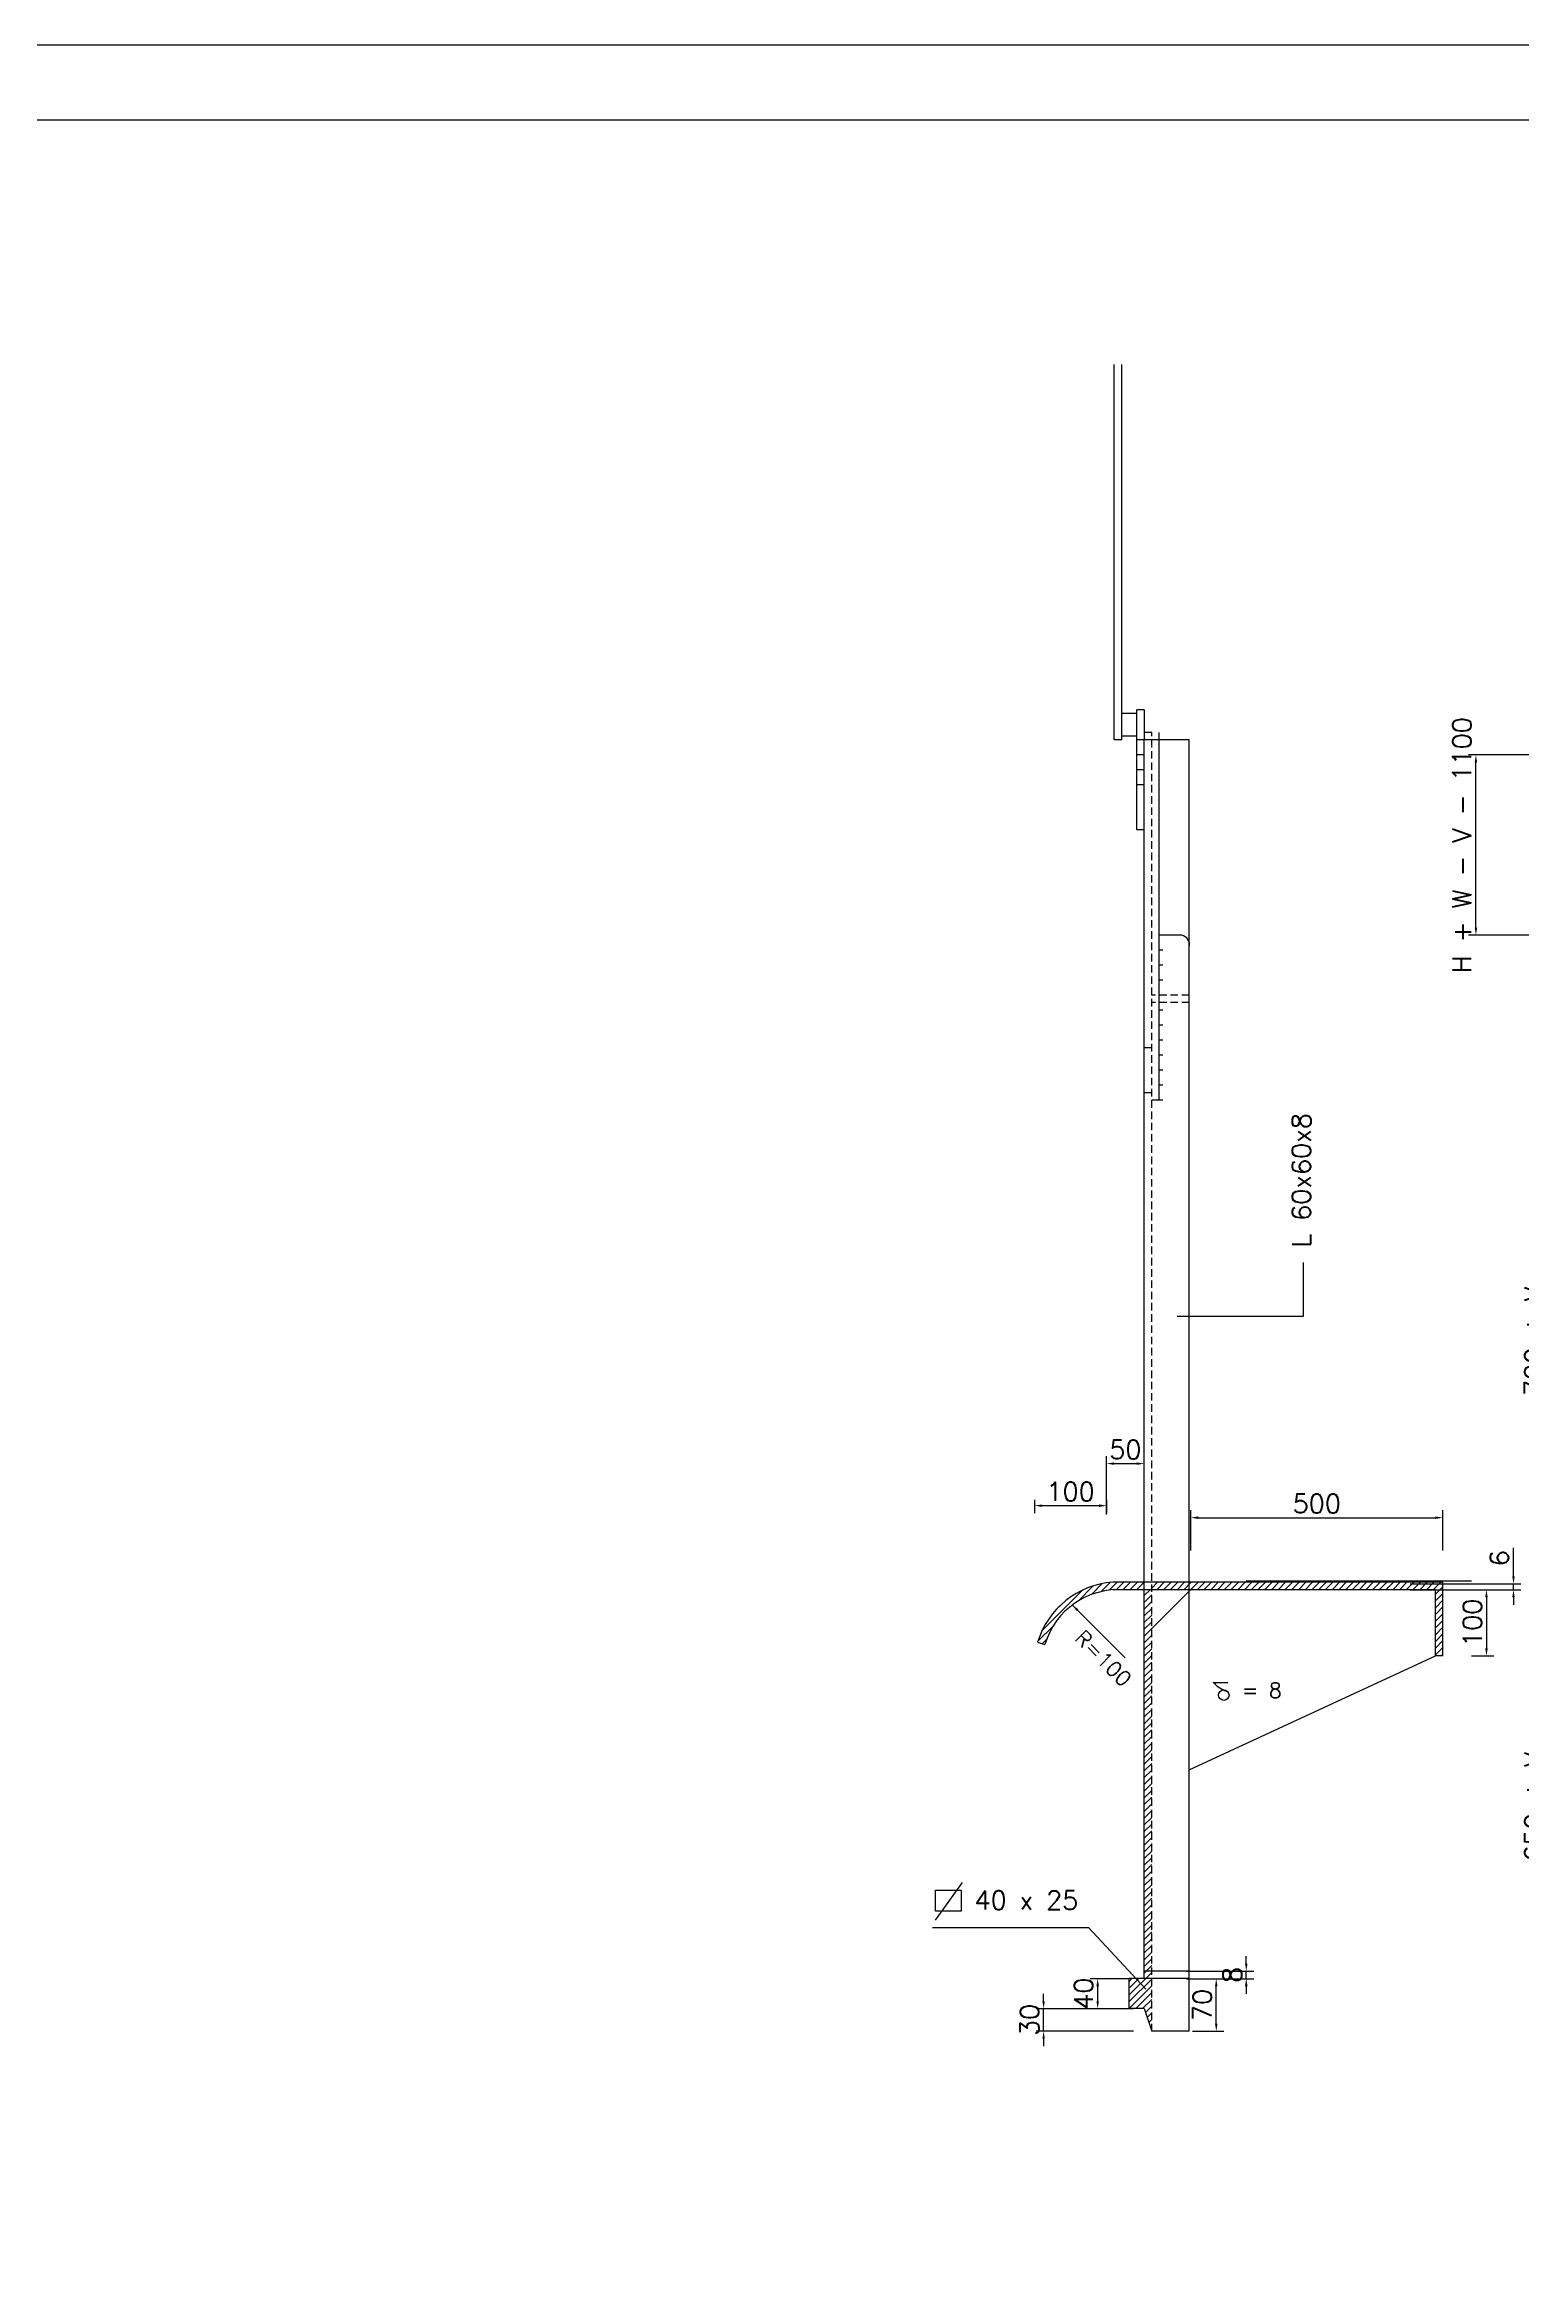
# Model space of a CAD drawing. Header units: metres. Extents: x 444 to 3227, y -3167 to -392.
# Drawn here: x 1840.7 to 2037.4, y -2121.2 to -1823.5 of the extents above; entities that cross this region are included whole.
import ezdxf

# ---------------------------------------------------------------- set-up
doc = ezdxf.new("R2010")
doc.units = ezdxf.units.M
doc.linetypes.add('DASHEDX2', pattern=[1.5, 1, -0.5])
doc.layers.get('DEFPOINTS').update_dxf_attribs({"linetype": 'CONTINUOUS'})
for name, color, linetype in [('BANGUNAN', 7, 'CONTINUOUS'), ('DIMENSI', 7, 'CONTINUOUS'), ('KOP', 7, 'CONTINUOUS')]:
    doc.layers.add(name, color=color, linetype=linetype)
doc.styles.get("Standard").update_dxf_attribs({"font": 'Simplex.shx', "height": 2.5})
doc.dimstyles.get("Standard").update_dxf_attribs({"dimtxt": 0.18, "dimasz": 0.18, "dimexe": 0.18, "dimexo": 0.0625, "dimgap": 0.09, "dimtad": 0, "dimtih": 1, "dimtoh": 1, "dimdec": 4, "dimzin": 0, "dimdsep": 46, "dimtxsty": 'Standard', "dimcen": 0.09, "dimadec": 0, "dimazin": 0, "dimtfac": 1, "dimtdec": 4, "dimtofl": 0, "dimtmove": 0, "dimatfit": 3, "dimfxl": 1, "dimtolj": 1, "dimtzin": 0, "dimarcsym": 0})
pattern_1 = [(45, (1353.3544, -2292.1152), (-0.4490128, 0.4490128), [])]

# ---------------------------------------------------------------- blocks, each defined once
blk = doc.blocks.new('*D5')
at = {"layer": 'DEFPOINTS', "color": 0}
for p in [(1987.15, -2012.52), (1982.15, -2019.92), (1987.15, -2019.92)]:
    blk.add_point(p, dxfattribs=at)
at = {"layer": 'DIMENSI', "color": 1, "lineweight": -2}
for p, q in [((1982.15, -2019.29), (1982.15, -2011.52)), ((1987.15, -2019.29), (1987.15, -2011.52)), ((1983.15, -2012.52), (1986.15, -2012.52))]:
    blk.add_line(p, q, dxfattribs=at)
at = {"layer": 'DIMENSI', "color": 1}
for points in [[(1983.15, -2012.35), (1983.15, -2012.68), (1982.15, -2012.52)], [(1986.15, -2012.35), (1986.15, -2012.68), (1987.15, -2012.52)]]:
    blk.add_solid(points, dxfattribs=at)
at = {"layer": 'DIMENSI', "color": 2, "insert": (1984.65, -2010.64), "char_height": 2.5, "attachment_point": 5}
blk.add_mtext('\\A1;50', dxfattribs=at)
blk = doc.blocks.new('*D6')
at = {"layer": 'DEFPOINTS', "color": 0}
for p in [(2026.95, -2019.72), (1993.35, -2024.72), (2026.95, -2024.72)]:
    blk.add_point(p, dxfattribs=at)
at = {"layer": 'DIMENSI', "color": 1, "lineweight": -2}
for p, q in [((1993.35, -2024.09), (1993.35, -2018.72)), ((1994.35, -2019.72), (2025.95, -2019.72)), ((2026.95, -2024.09), (2026.95, -2018.72))]:
    blk.add_line(p, q, dxfattribs=at)
at = {"layer": 'DIMENSI', "color": 1}
for points in [[(1994.35, -2019.55), (1994.35, -2019.88), (1993.35, -2019.72)], [(2025.95, -2019.55), (2025.95, -2019.88), (2026.95, -2019.72)]]:
    blk.add_solid(points, dxfattribs=at)
at = {"layer": 'DIMENSI', "color": 2, "insert": (2010.15, -2017.84), "char_height": 2.5, "attachment_point": 5}
blk.add_mtext('\\A1;500', dxfattribs=at)
blk = doc.blocks.new('*D7')
at = {"layer": 'DEFPOINTS', "color": 0}
for p in [(2021.95, -2028.52), (2021.95, -2029.32), (2036.35, -2028.52)]:
    blk.add_point(p, dxfattribs=at)
at = {"layer": 'DIMENSI', "color": 1, "lineweight": -2}
for p, q in [((2036.35, -2027.52), (2036.35, -2023.72)), ((2022.58, -2028.52), (2037.35, -2028.52)), ((2022.58, -2029.32), (2037.35, -2029.32)), ((2036.35, -2029.32), (2036.35, -2028.52)), ((2036.35, -2030.32), (2036.35, -2031.32))]:
    blk.add_line(p, q, dxfattribs=at)
at = {"layer": 'DIMENSI', "color": 1}
for points in [[(2036.19, -2027.52), (2036.52, -2027.52), (2036.35, -2028.52)], [(2036.19, -2030.32), (2036.52, -2030.32), (2036.35, -2029.32)]]:
    blk.add_solid(points, dxfattribs=at)
at = {"layer": 'DIMENSI', "color": 2, "insert": (2034.48, -2025.12), "char_height": 2.5, "attachment_point": 5, "rotation": 90}
blk.add_mtext('\\A1;6', dxfattribs=at)
blk = doc.blocks.new('*D8')
at = {"layer": 'DEFPOINTS', "color": 0}
for p in [(2030.15, -2029.32), (2030.15, -2038.12), (2032.75, -2038.12)]:
    blk.add_point(p, dxfattribs=at)
at = {"layer": 'DIMENSI', "color": 1, "lineweight": -2}
for p, q in [((2030.78, -2029.32), (2033.75, -2029.32)), ((2032.75, -2030.32), (2032.75, -2037.12)), ((2030.78, -2038.12), (2033.75, -2038.12))]:
    blk.add_line(p, q, dxfattribs=at)
at = {"layer": 'DIMENSI', "color": 1}
for points in [[(2032.59, -2030.32), (2032.92, -2030.32), (2032.75, -2029.32)], [(2032.59, -2037.12), (2032.92, -2037.12), (2032.75, -2038.12)]]:
    blk.add_solid(points, dxfattribs=at)
at = {"layer": 'DIMENSI', "color": 2, "insert": (2030.88, -2033.72), "char_height": 2.5, "attachment_point": 5, "rotation": 90}
blk.add_mtext('\\A1;100', dxfattribs=at)
blk = doc.blocks.new('*D9')
at = {"layer": 'DEFPOINTS', "color": 0}
for p in [(1985.75, -2081.12), (1980.95, -2085.12), (1985.75, -2085.12)]:
    blk.add_point(p, dxfattribs=at)
at = {"layer": 'DIMENSI', "color": 1, "lineweight": -2}
for p, q in [((1985.13, -2081.12), (1979.95, -2081.12)), ((1980.95, -2082.12), (1980.95, -2084.12)), ((1985.13, -2085.12), (1979.95, -2085.12))]:
    blk.add_line(p, q, dxfattribs=at)
at = {"layer": 'DIMENSI', "color": 1}
for points in [[(1980.79, -2082.12), (1981.12, -2082.12), (1980.95, -2081.12)], [(1980.79, -2084.12), (1981.12, -2084.12), (1980.95, -2085.12)]]:
    blk.add_solid(points, dxfattribs=at)
at = {"layer": 'DIMENSI', "color": 2, "insert": (1979.08, -2083.12), "char_height": 2.5, "attachment_point": 5, "rotation": 90}
blk.add_mtext('\\A1;40', dxfattribs=at)
blk = doc.blocks.new('*D10')
at = {"layer": 'DEFPOINTS', "color": 0}
for p in [(1973.75, -2085.12), (1986.35, -2085.12), (1986.35, -2088.12)]:
    blk.add_point(p, dxfattribs=at)
at = {"layer": 'DIMENSI', "color": 1, "lineweight": -2}
for p, q in [((1973.75, -2084.12), (1973.75, -2083.12)), ((1985.73, -2085.12), (1972.75, -2085.12)), ((1973.75, -2088.12), (1973.75, -2085.12)), ((1985.73, -2088.12), (1972.75, -2088.12)), ((1973.75, -2089.12), (1973.75, -2090.12))]:
    blk.add_line(p, q, dxfattribs=at)
at = {"layer": 'DIMENSI', "color": 1}
for points in [[(1973.59, -2084.12), (1973.92, -2084.12), (1973.75, -2085.12)], [(1973.59, -2089.12), (1973.92, -2089.12), (1973.75, -2088.12)]]:
    blk.add_solid(points, dxfattribs=at)
at = {"layer": 'DIMENSI', "color": 2, "insert": (1971.88, -2086.62), "char_height": 2.5, "attachment_point": 5, "rotation": 90}
blk.add_mtext('\\A1;30', dxfattribs=at)
blk = doc.blocks.new('*D11')
at = {"layer": 'DEFPOINTS', "color": 0}
for p in [(1992.95, -2081.12), (1996.75, -2081.12), (1992.95, -2088.12)]:
    blk.add_point(p, dxfattribs=at)
at = {"layer": 'DIMENSI', "color": 1, "lineweight": -2}
for p, q in [((1993.58, -2081.12), (1997.75, -2081.12)), ((1996.75, -2087.12), (1996.75, -2082.12)), ((1993.58, -2088.12), (1997.75, -2088.12))]:
    blk.add_line(p, q, dxfattribs=at)
at = {"layer": 'DIMENSI', "color": 1}
for points in [[(1996.59, -2082.12), (1996.92, -2082.12), (1996.75, -2081.12)], [(1996.59, -2087.12), (1996.92, -2087.12), (1996.75, -2088.12)]]:
    blk.add_solid(points, dxfattribs=at)
at = {"layer": 'DIMENSI', "color": 2, "insert": (1994.88, -2084.62), "char_height": 2.5, "attachment_point": 5, "rotation": 90}
blk.add_mtext('\\A1;70', dxfattribs=at)
blk = doc.blocks.new('*D12')
at = {"layer": 'DEFPOINTS', "color": 0}
for p in [(1992.15, -2080.12), (2000.75, -2080.12), (1992.15, -2081.12)]:
    blk.add_point(p, dxfattribs=at)
at = {"layer": 'DIMENSI', "color": 1, "lineweight": -2}
for p, q in [((1992.78, -2080.12), (2001.75, -2080.12)), ((2000.75, -2079.12), (2000.75, -2078.12)), ((2000.75, -2081.12), (2000.75, -2080.12)), ((1992.78, -2081.12), (2001.75, -2081.12)), ((2000.75, -2082.12), (2000.75, -2083.12))]:
    blk.add_line(p, q, dxfattribs=at)
at = {"layer": 'DIMENSI', "color": 1}
for points in [[(2000.59, -2079.12), (2000.92, -2079.12), (2000.75, -2080.12)], [(2000.59, -2082.12), (2000.92, -2082.12), (2000.75, -2081.12)]]:
    blk.add_solid(points, dxfattribs=at)
at = {"layer": 'DIMENSI', "color": 2, "insert": (1998.88, -2080.62), "char_height": 2.5, "attachment_point": 5, "rotation": 90}
blk.add_mtext('\\A1;8', dxfattribs=at)
blk = doc.blocks.new('*D15')
at = {"layer": 'DEFPOINTS', "color": 0}
for p in [(2031.35, -1918.12), (2043.55, -1918.12), (2043.55, -1942.12)]:
    blk.add_point(p, dxfattribs=at)
at = {"layer": 'DIMENSI', "color": 1, "lineweight": -2}
for p, q in [((2042.93, -1918.12), (2030.35, -1918.12)), ((2031.35, -1941.12), (2031.35, -1919.12)), ((2042.93, -1942.12), (2030.35, -1942.12))]:
    blk.add_line(p, q, dxfattribs=at)
at = {"layer": 'DIMENSI', "color": 1}
for points in [[(2031.19, -1919.12), (2031.52, -1919.12), (2031.35, -1918.12)], [(2031.19, -1941.12), (2031.52, -1941.12), (2031.35, -1942.12)]]:
    blk.add_solid(points, dxfattribs=at)
at = {"layer": 'DIMENSI', "color": 2, "insert": (2029.48, -1930.12), "char_height": 2.5, "attachment_point": 5, "rotation": 90}
blk.add_mtext('\\A1;H + W - V - 1100', dxfattribs=at)
blk = doc.blocks.new('*D16')
at = {"layer": 'DEFPOINTS', "color": 0}
for p in [(2040.95, -1964.32), (2051.35, -1964.32), (2051.35, -2028.12)]:
    blk.add_point(p, dxfattribs=at)
at = {"layer": 'DIMENSI', "color": 1, "lineweight": -2}
for p, q in [((2050.73, -1964.32), (2039.95, -1964.32)), ((2040.95, -2027.12), (2040.95, -1965.32)), ((2050.73, -2028.12), (2039.95, -2028.12))]:
    blk.add_line(p, q, dxfattribs=at)
at = {"layer": 'DIMENSI', "color": 1}
for points in [[(2040.79, -1965.32), (2041.12, -1965.32), (2040.95, -1964.32)], [(2040.79, -2027.12), (2041.12, -2027.12), (2040.95, -2028.12)]]:
    blk.add_solid(points, dxfattribs=at)
at = {"layer": 'DIMENSI', "color": 2, "insert": (2039.08, -1996.22), "char_height": 2.5, "attachment_point": 5, "rotation": 90}
blk.add_mtext('\\A1;700 + V', dxfattribs=at)
blk = doc.blocks.new('*D17')
at = {"layer": 'DEFPOINTS', "color": 0}
for p in [(2040.95, -2028.32), (2051.55, -2028.32), (2051.55, -2088.12)]:
    blk.add_point(p, dxfattribs=at)
at = {"layer": 'DIMENSI', "color": 1, "lineweight": -2}
for p, q in [((2050.93, -2028.32), (2039.95, -2028.32)), ((2040.95, -2087.12), (2040.95, -2029.32)), ((2050.93, -2088.12), (2039.95, -2088.12))]:
    blk.add_line(p, q, dxfattribs=at)
at = {"layer": 'DIMENSI', "color": 1}
for points in [[(2040.79, -2029.32), (2041.12, -2029.32), (2040.95, -2028.32)], [(2040.79, -2087.12), (2041.12, -2087.12), (2040.95, -2088.12)]]:
    blk.add_solid(points, dxfattribs=at)
at = {"layer": 'DIMENSI', "color": 2, "insert": (2039.08, -2058.22), "char_height": 2.5, "attachment_point": 5, "rotation": 90}
blk.add_mtext('\\A1;650 + V ', dxfattribs=at)
blk = doc.blocks.new('*D34')
at = {"layer": 'DEFPOINTS', "color": 0}
for p in [(1972.55, -2016.72), (1982.15, -2016.72), (1972.55, -2018.12)]:
    blk.add_point(p, dxfattribs=at)
at = {"layer": 'DIMENSI', "color": 1, "lineweight": -2}
for p, q in [((1972.55, -2017.34), (1972.55, -2019.12)), ((1982.15, -2017.34), (1982.15, -2019.12)), ((1981.15, -2018.12), (1973.55, -2018.12))]:
    blk.add_line(p, q, dxfattribs=at)
at = {"layer": 'DIMENSI', "color": 1}
for points in [[(1973.55, -2017.95), (1973.55, -2018.28), (1972.55, -2018.12)], [(1981.15, -2017.95), (1981.15, -2018.28), (1982.15, -2018.12)]]:
    blk.add_solid(points, dxfattribs=at)
at = {"layer": 'DIMENSI', "color": 2, "insert": (1977.35, -2016.24), "char_height": 2.5, "attachment_point": 5}
blk.add_mtext('\\A1;100', dxfattribs=at)

msp = doc.modelspace()

# ---------------------------------------------------------------- hatches: boundary and pattern name
at = {"layer": 'BANGUNAN'}
h = msp.add_hatch(dxfattribs=at)
h.set_pattern_fill('ANSI31', color=1, scale=0.2, style=0)
h.set_pattern_definition(pattern_1)
h.paths.add_polyline_path([(1988.15441, -2029.31517), (1987.15441, -2029.31517), (1987.15441, -2080.11517), (1988.15441, -2080.11517)])
h.paths.add_polyline_path([(1987.15441, -2029.31517), (1987.15441, -2028.31517), (1982.95441, -2028.31517, 0.311391495), (1972.95441, -2036.31517), (1973.91199, -2036.60333, -0.351728858), (1984.51807, -2029.31517)])
h.paths.add_polyline_path([(1993.15441, -2029.31517), (1993.15441, -2028.31517), (1988.15441, -2028.31517), (1988.15441, -2029.31517)])
h.paths.add_polyline_path([(2025.95441, -2029.31517), (2025.95441, -2038.11517), (2026.95441, -2038.11517), (2026.95441, -2028.31517), (1993.15441, -2028.31517), (1993.15441, -2029.31517)])
at = {"layer": 'DIMENSI'}
h = msp.add_hatch(dxfattribs=at)
h.set_pattern_fill('ANSI31', color=1, scale=0.2, style=0)
h.set_pattern_definition(pattern_1)
h.paths.add_polyline_path([(1987.15441, -2080.11517), (1987.15441, -2081.11517), (1988.15441, -2081.11517), (1988.15441, -2080.11517)])
h.paths.add_polyline_path([(1988.15441, -2081.11517), (1985.15441, -2081.11517), (1985.15441, -2085.11517), (1987.15441, -2085.11517), (1988.15441, -2088.11517)])

# ---------------------------------------------------------------- linework, layer by layer
at = {"layer": 'BANGUNAN', "color": 2}
for p, q in [((1983.15441, -1916.11517), (1983.15441, -1866.11517)), ((1984.15441, -1916.11517), (1984.15441, -1866.11517)), ((1986.15441, -1912.61517), (1984.15441, -1912.61517)), ((1986.15441, -1928.11517), (1986.15441, -1912.11517)), ((1987.15441, -1912.11517), (1986.15441, -1912.11517)), ((1987.15441, -1912.11517), (1987.15441, -1916.11517)), ((1984.15441, -1916.11517), (1983.15441, -1916.11517)), ((1986.15441, -1915.61517), (1984.15441, -1915.61517)), ((1987.15441, -1916.11517), (1986.15441, -1916.11517)), ((1988.15441, -1915.11517), (1987.15441, -1915.11517)), ((1987.15441, -1918.11517), (1986.15441, -1918.11517)), ((1987.15441, -1920.11517), (1986.15441, -1920.11517)), ((1987.15441, -1922.11517), (1986.15441, -1922.11517)), ((1987.15441, -1928.11517), (1986.15441, -1928.11517)), ((1992.15441, -1942.11517), (1989.15441, -1942.11517)), ((1989.65441, -1944.11517), (1989.15441, -1944.11517)), ((1989.65441, -1946.11517), (1989.15441, -1946.11517)), ((1989.65441, -1948.11517), (1989.15441, -1948.11517)), ((2000.75441, -2028.11517), (2030.75441, -2028.11517)), ((1985.15441, -2085.11517), (1985.15441, -2081.11517)), ((1993.15441, -2081.11517), (1985.15441, -2081.11517)), ((1987.15441, -2085.11517), (1985.15441, -2085.11517)), ((1987.15441, -2085.11517), (1988.15441, -2088.11517)), ((1993.15441, -2088.11517), (1988.15441, -2088.11517))]:
    msp.add_line(p, q, dxfattribs=at)
at = {"layer": 'BANGUNAN', "color": 3}
for p, q in [((1984.15441, -1916.11517), (1983.15441, -1916.11517)), ((1987.15441, -2081.11517), (1987.15441, -1916.11517)), ((1993.15441, -1916.11517), (1987.15441, -1916.11517)), ((1993.15441, -2088.11517), (1993.15441, -1916.11517))]:
    msp.add_line(p, q, dxfattribs=at)
at = {"layer": 'BANGUNAN', "color": 2, "linetype": 'DASHEDX2'}
for p, q in [((1988.15441, -2088.11517), (1988.15441, -1915.11517)), ((1993.15441, -1950.11517), (1988.15441, -1950.11517)), ((1993.15441, -1951.11517), (1988.15441, -1951.11517)), ((1972.95441, -2036.31517), (1973.91199, -2036.60333)), ((2026.95441, -2038.11517), (2025.95441, -2038.11517))]:
    msp.add_line(p, q, dxfattribs=at)
at = {"layer": 'BANGUNAN', "color": 2, "linetype": 'ByBlock'}
for p, q in [((1989.15441, -1964.11517), (1989.15441, -1915.11517)), ((1989.65441, -1952.11517), (1989.15441, -1952.11517)), ((1989.65441, -1954.11517), (1989.15441, -1954.11517)), ((1988.15441, -1957.11517), (1987.15441, -1957.11517)), ((1989.65441, -1956.11517), (1989.15441, -1956.11517)), ((1989.65441, -1958.11517), (1989.15441, -1958.11517)), ((1989.65441, -1960.11517), (1989.15441, -1960.11517)), ((1988.15441, -1963.11517), (1987.15441, -1963.11517)), ((1989.15441, -1964.11517), (1988.15441, -1964.11517)), ((1989.65441, -1962.11517), (1989.15441, -1962.11517)), ((1989.65441, -1964.11517), (1989.15441, -1964.11517)), ((2026.95441, -2028.31517), (1982.95441, -2028.31517)), ((2025.95441, -2029.31517), (1982.99074, -2029.31517)), ((2025.95441, -2038.11517), (2025.95441, -2029.31517)), ((2026.95441, -2038.11517), (2026.95441, -2028.31517)), ((1993.15441, -2080.11517), (1987.15441, -2080.11517))]:
    msp.add_line(p, q, dxfattribs=at)
at = {"layer": 'BANGUNAN', "color": 2}
msp.add_arc((1991.85441, -1943.41517), 1.33417, 347.0053832, 77.0053832, dxfattribs=at)
at = {"layer": 'BANGUNAN', "color": 2, "linetype": 'ByBlock'}
for radius, start in [(11.27841, 94.0675196), (10.27841, 85.9324804)]:
    msp.add_arc((1983.75441, -2039.56517), radius, start, 163.2520969, dxfattribs=at)
at = {"layer": 'DIMENSI', "color": 2}
for p, q in [((2008.35441, -1985.71517), (2008.35441, -1992.51517)), ((2008.35441, -1992.91517), (1991.55441, -1992.91517)), ((2008.35441, -1992.51517), (2008.35441, -1992.91517)), ((1993.32517, -2029.31517), (1988.15441, -2034.48593)), ((1977.55441, -2031.31517), (1984.62548, -2038.38624)), ((1993.15441, -2053.31517), (2025.95441, -2038.11517)), ((1959.35441, -2073.31517), (1962.95441, -2068.31517)), ((1959.35441, -2072.11517), (1959.35441, -2069.31517)), ((1959.35441, -2069.31517), (1962.75441, -2069.31517)), ((1962.75441, -2069.31517), (1962.75441, -2072.11517)), ((1958.95441, -2074.31517), (1979.75441, -2074.31517)), ((1962.75441, -2072.11517), (1959.35441, -2072.11517)), ((1979.75441, -2074.31517), (1987.35441, -2082.51517))]:
    msp.add_line(p, q, dxfattribs=at)
msp.add_lwpolyline([(1996.63441, -2041.95517), (1996.35441, -2041.67517), (1998.31441, -2041.67517)], dxfattribs=at)
msp.add_circle((1997.75441, -2043.35517), 0.7, dxfattribs=at)
msp.add_arc((2001.39441, -2035.72517), 7.84031, 232.6185465, 246.8685792, dxfattribs=at)
at = {"layer": 'KOP', "color": 9}
msp.add_lwpolyline([(2251.15441, -1823.51517), (2251.15441, -2417.51517), (1410.15441, -2417.51517), (1410.15441, -1823.51517)], close=True, dxfattribs=at)
at = {"layer": 'KOP', "color": 130}
msp.add_lwpolyline([(1460.15441, -2407.51517), (1460.15441, -1833.51517), (2241.15441, -1833.51517), (2241.15441, -2407.51517)], close=True, dxfattribs=at)

# ---------------------------------------------------------------- texts
at = {"layer": 'DIMENSI', "color": 2}
for s, height, rotation, p in [('L 60x60x8', 2.5, 90, (2009.35441, -1983.71517)), ('R=100', 2, 315, (1977.75441, -2035.91517))]:
    msp.add_text(s, height=height, rotation=rotation, dxfattribs=at).set_placement(p)
for s, height, p in [('= 8', 2, (2000.15441, -2043.71517)), ('40 x 25', 2.5, (1964.55441, -2071.91517))]:
    msp.add_text(s, height=height, dxfattribs=at).set_placement(p)

# ---------------------------------------------------------------- dimensions: what is measured, and where the dimension line sits
at = {"layer": 'DIMENSI'}
for base, p1, p2, angle, text, picture, middle in [((2031.35441, -1918.11517), (2043.55441, -1942.11517), (2043.55441, -1918.11517), 90, 'H + W - V - 1100', '*D15', (2031.35441, -1930.11517)), ((2000.75441, -2080.11517), (1992.15441, -2081.11517), (1992.15441, -2080.11517), 90, '8', '*D12', (2000.75441, -2080.61517)), ((1973.75441, -2085.11517), (1986.35441, -2088.11517), (1986.35441, -2085.11517), 90, '30', '*D10', (1973.75441, -2086.61517)), ((1980.95441, -2085.11517), (1985.75441, -2081.11517), (1985.75441, -2085.11517), 270, '40', '*D9', (1980.95441, -2083.11517))]:
    dim = msp.add_linear_dim(base=base, p1=p1, p2=p2, angle=angle, text=text, dimstyle='Standard', override={"dimtxt": 1, "dimasz": 1, "dimexe": 1, "dimexo": 0.625, "dimgap": 0.625, "dimtad": 1, "dimtih": 0, "dimtoh": 0, "dimzin": 8, "dimlunit": 6, "dimcen": 1, "dimclrd": 1, "dimclre": 1, "dimclrt": 2, "dimtofl": 1}, dxfattribs=at)
    dim.commit()
    dim.dimension.update_dxf_attribs({"geometry": picture, "text_midpoint": middle, "dimtype": 161})
for p1, p2, distance, text, picture, middle in [((2051.35441, -2028.11517), (2051.35441, -1964.31517), 10.4, '700 + V', '*D16', (2039.07941, -1996.21517)), ((1982.15441, -2016.71517), (1972.55441, -2016.71517), 1.4, '100', '*D34', (1977.35441, -2016.24017)), ((1993.35441, -2024.71517), (2026.95441, -2024.71517), 5, '500', '*D6', (2010.15441, -2017.84017)), ((2021.95441, -2029.31517), (2021.95441, -2028.51517), -14.4, '6', '*D7', (2034.47941, -2025.11636)), ((2030.15441, -2029.31517), (2030.15441, -2038.11517), 2.6, '100', '*D8', (2030.87941, -2033.71517)), ((2051.55441, -2088.11517), (2051.55441, -2028.31517), 10.6, '650 + V ', '*D17', (2039.07941, -2058.21517)), ((1992.95441, -2088.11517), (1992.95441, -2081.11517), -3.8, '70', '*D11', (1994.87941, -2084.61517))]:
    dim = msp.add_aligned_dim(p1=p1, p2=p2, distance=distance, text=text, dimstyle='Standard', override={"dimtxt": 1, "dimasz": 1, "dimexe": 1, "dimexo": 0.625, "dimgap": 0.625, "dimtad": 1, "dimtih": 0, "dimtoh": 0, "dimzin": 8, "dimlunit": 6, "dimcen": 1, "dimclrd": 1, "dimclre": 1, "dimclrt": 2, "dimtofl": 1}, dxfattribs=at)
    dim.commit()
    dim.dimension.update_dxf_attribs({"geometry": picture, "text_midpoint": middle})
at = {"layer": 'DIMENSI', "color": 2}
dim = msp.add_linear_dim(base=(1987.15441, -2012.51517), p1=(1982.15441, -2019.91517), p2=(1987.15441, -2019.91517), angle=0, text='50', dimstyle='Standard', override={"dimtxt": 1, "dimasz": 1, "dimexe": 1, "dimexo": 0.625, "dimgap": 0.625, "dimtad": 1, "dimtih": 0, "dimtoh": 0, "dimzin": 8, "dimlunit": 6, "dimcen": 1, "dimclrd": 1, "dimclre": 1, "dimclrt": 2, "dimtofl": 1}, dxfattribs=at)
dim.commit()
dim.dimension.update_dxf_attribs({"geometry": '*D5', "text_midpoint": (1984.65441, -2012.51517), "dimtype": 161})

# ---------------------------------------------------------------- leaders
at = {"layer": 'DIMENSI', "color": 1}
msp.add_leader([(1977.55441, -2031.31517), (1980.75441, -2034.51517)], dimstyle='Standard', override={"dimtxt": 1, "dimasz": 1, "dimexe": 1, "dimexo": 0.625, "dimgap": 0.625, "dimtad": 1, "dimtih": 0, "dimtoh": 0, "dimzin": 8, "dimcen": 1, "dimclrd": 1, "dimclre": 1, "dimclrt": 2, "dimtofl": 1}, dxfattribs=at)

doc.saveas('drawing.dxf')
